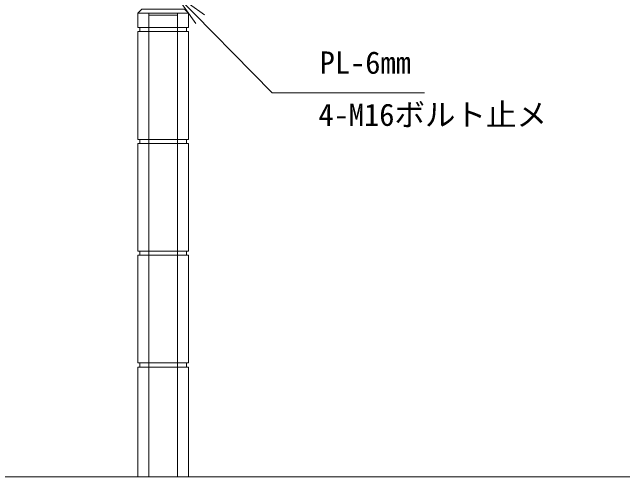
# Model space of a CAD drawing. Units: millimetres at full size, sheet at 1:60; details may follow other scales. Extents: x -1200 to 26400, y -900 to 18720.
# Drawn here: x 6838 to 9842, y 4836 to 7122 of the extents above; entities that cross this region are included whole.
import ezdxf
from ezdxf.enums import TextEntityAlignment as Align

# ---------------------------------------------------------------- set-up
doc = ezdxf.new("R2010")
doc.units = ezdxf.units.MM
doc.header["$LTSCALE"] = 60
doc.layers.add('D-STR', color=1, linetype='Continuous', lineweight=13)
doc.layers.add('D-STR-HTXT', color=7, linetype='Continuous', lineweight=13)
doc.styles.add('ＭＳ ゴシック', font='')
doc.styles.get('ＭＳ ゴシック').set_extended_font_data('MS Gothic')

# ---------------------------------------------------------------- blocks, each defined once
blk = doc.blocks.new('open_arrow')
at = {"color": 0, "linetype": 'Continuous', "lineweight": -2}
blk.add_lwpolyline([(7.5, 1.25), (0, 0), (7.5, -1.25)], dxfattribs=at)

msp = doc.modelspace()

# ---------------------------------------------------------------- linework, layer by layer
at = {"layer": 'D-STR'}
for p, q in [((7455.37, 7116.49), (7705.37, 7116.49)), ((7510.47, 7116.49), (7510.47, 4836.49)), ((7510.47, 7107.49), (7650.27, 7107.49)), ((7650.27, 7116.49), (7650.27, 4836.49)), ((7695.37, 7046.49), (7465.37, 7046.49)), ((7455.37, 6496.49), (7455.37, 7026.49)), ((7465.37, 7026.49), (7695.37, 7026.49)), ((7705.37, 7026.49), (7705.37, 6496.49)), ((7695.37, 6496.49), (7465.37, 6496.49)), ((7455.37, 5946.49), (7455.37, 6476.49)), ((7465.37, 6476.49), (7695.37, 6476.49)), ((7705.37, 6476.49), (7705.37, 5946.49)), ((7455.37, 5396.49), (7455.37, 5926.49)), ((7695.37, 5946.49), (7465.37, 5946.49)), ((7465.37, 5926.49), (7695.37, 5926.49)), ((7705.37, 5926.49), (7705.37, 5396.49)), ((7695.37, 5396.49), (7465.37, 5396.49)), ((7455.37, 4836.49), (7455.37, 5376.49)), ((7465.37, 5376.49), (7695.37, 5376.49)), ((7705.37, 5376.49), (7705.37, 4836.49)), ((13080.37, 4836.49), (2080.37, 4836.49))]:
    msp.add_line(p, q, dxfattribs=at)
for points in [[(7455.37, 7046.49), (7455.37, 7116.49), (7475.37, 7136.49), (7685.37, 7136.49), (7705.37, 7116.49), (7705.37, 7046.49)], [(7455.37, 7026.49), (7465.37, 7026.49), (7465.37, 7046.49), (7455.37, 7046.49)], [(7705.37, 7026.49), (7695.37, 7026.49), (7695.37, 7046.49), (7705.37, 7046.49)], [(7455.37, 6476.49), (7465.37, 6476.49), (7465.37, 6496.49), (7455.37, 6496.49)], [(7705.37, 6476.49), (7695.37, 6476.49), (7695.37, 6496.49), (7705.37, 6496.49)], [(7455.37, 5926.49), (7465.37, 5926.49), (7465.37, 5946.49), (7455.37, 5946.49)], [(7705.37, 5926.49), (7695.37, 5926.49), (7695.37, 5946.49), (7705.37, 5946.49)], [(7455.37, 5376.49), (7465.37, 5376.49), (7465.37, 5396.49), (7455.37, 5396.49)], [(7705.37, 5376.49), (7695.37, 5376.49), (7695.37, 5396.49), (7705.37, 5396.49)]]:
    msp.add_lwpolyline(points, dxfattribs=at)
at = {"layer": 'D-STR-HTXT'}
msp.add_lwpolyline([(7636.73, 7216.49), (8117.16, 6725.98), (8297.16, 6725.98), (8865.95, 6725.98)], dxfattribs=at)

# ---------------------------------------------------------------- block references
at = {"layer": 'D-STR-HTXT', "xscale": 24, "yscale": 24, "rotation": 314.4}
msp.add_blockref('open_arrow', (7636.73, 7216.49), dxfattribs=at)

# ---------------------------------------------------------------- texts
at = {"layer": 'D-STR-HTXT', "style": 'ＭＳ ゴシック'}
for s, p in [('PL-6mm', (8350.43, 6929.25)), ('4-M16ボルト止メ', (8344.4, 6672.67))]:
    msp.add_text(s, height=110, dxfattribs=at).set_placement(p, align=Align.TOP_LEFT)

doc.saveas('drawing.dxf')
